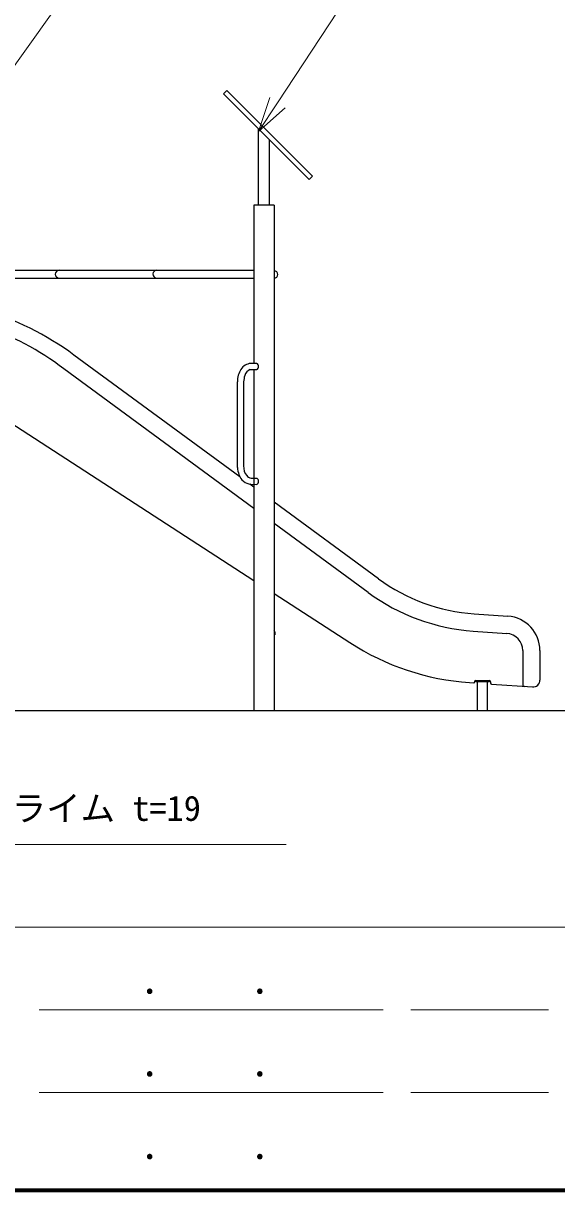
# Model space of a CAD drawing. Units: millimetres at full size, sheet at 1:60, with parts at other scales. Extents: x 900 to 24300, y 900 to 16920.
# Drawn here: x 6829 to 9154, y 900 to 5984 of the extents above; entities that cross this region are included whole.
import ezdxf
from ezdxf.enums import TextEntityAlignment as Align

# ---------------------------------------------------------------- set-up
doc = ezdxf.new("R2010")
doc.units = ezdxf.units.MM
doc.header["$LTSCALE"] = 60
for name, color, linetype, lineweight in [('D-STR-1', 1, 'Continuous', 25), ('D-STR-HTXT', 7, 'Continuous', 13), ('D-TTL', 7, 'Continuous', 70), ('D-TTL-FRAM', 7, 'Continuous', 13)]:
    doc.layers.add(name, color=color, linetype=linetype, lineweight=lineweight)
doc.styles.add('ＭＳ ゴシック', font='')
doc.styles.get('ＭＳ ゴシック').set_extended_font_data('MS Gothic')

msp = doc.modelspace()

# ---------------------------------------------------------------- linework, layer by layer
at = {"layer": 'D-STR-1'}
for p, q in [((7701.6, 5676.76), (7716.45, 5691.61)), ((7701.6, 5676.76), (8074.8, 5303.57)), ((7716.45, 5691.61), (8089.65, 5318.42)), ((7853.73, 5191.69), (7853.73, 5524.64)), ((7902.33, 5191.69), (7902.33, 5476.04)), ((8074.8, 5303.57), (8089.65, 5318.42)), ((7833.48, 5191.69), (7833.48, 4503.04)), ((7922.58, 5191.69), (7833.48, 5191.69)), ((7922.58, 5191.69), (7922.58, 2991.69)), ((6561.3, 4908.69), (7833.48, 4908.69)), ((6561.3, 4874.69), (7833.48, 4874.69)), ((7772.67, 4008.99), (7049.95, 4539.6)), ((7833.48, 3871.3), (7005.56, 4479.14)), ((7818, 4475.87), (7846.46, 4476.16)), ((7846.46, 4503.36), (7820.59, 4502.73)), ((7833.48, 4476.03), (7833.48, 2991.69)), ((7762.6, 4050.22), (7762.33, 4423.14)), ((7789.46, 4423.25), (7789.46, 4056.27)), ((6769.83, 4247.11), (7833.48, 3558.26)), ((7833.48, 3964.35), (7815.78, 3977.34)), ((7820.59, 3976.79), (7846.46, 3976.16)), ((7821.8, 4003.8), (7846.46, 4003.36)), ((8376.91, 3565.37), (7922.58, 3898.93)), ((8332.53, 3504.91), (7922.58, 3805.89)), ((7922.58, 3500.56), (8252.41, 3286.95)), ((8794.55, 3412.18), (8941.06, 3401.94)), ((7925.06, 3334.33), (7922.58, 3334.33)), ((7925.06, 3321.33), (7922.58, 3321.33)), ((7925.06, 3334.33), (7925.06, 3321.33)), ((8789.32, 3337.37), (8935.83, 3327.12)), ((9005.6, 3252.3), (9005.6, 3106.02)), ((9080.6, 3252.3), (9080.6, 3123.62)), ((8773.63, 3112.91), (8792.39, 3111.6)), ((8795.6, 3116.69), (8795.6, 3114.59)), ((8800.6, 3121.77), (8860.6, 3121.77)), ((8800.6, 3115.77), (8800.6, 3121.77)), ((8800.6, 3121.69), (8860.6, 3121.69)), ((8860.6, 3115.77), (8800.6, 3115.77)), ((8809.25, 2991.69), (8809.25, 3115.77)), ((8851.95, 2991.69), (8851.95, 3115.77)), ((8860.6, 3121.77), (8860.6, 3115.77)), ((8865.6, 3116.69), (8865.6, 3111.14)), ((8870.25, 3106.16), (9048.51, 3093.69)), ((2659.75, 2991.69), (9239.48, 2991.69))]:
    msp.add_line(p, q, dxfattribs=at)
for centre, radius, start, end in [((6985.57, 4891.69), 17, 90, 270), ((7410.69, 4891.75), 16.94, 90.20663, 262.73386), ((7921.15, 4890.33), 16.88, 274.85359, 85.14641), ((6280.6, 3491.69), 1300, 53.71473, 73.50163), ((6311.86, 3587.08), 1130.04, 52.12972, 72.60006), ((7859.48, 4424.85), 97.17, 147.38213, 181.01142), ((7823.1, 4449.58), 53.21, 92.70285, 148.69085), ((7831.18, 4439.33), 38.84, 109.83159, 163.18938), ((7838.51, 4489.76), 15.75, 300.31566, 59.68434), ((7940.57, 4412.23), 151.51, 165.34298, 175.82919), ((7860.18, 4053.28), 97.63, 181.79746, 200.82144), ((7824.86, 4034.89), 58.26, 196.26138, 265.7967), ((7849.77, 4052.74), 60.41, 176.65509, 218.87068), ((7823.34, 4028.44), 24.69, 213.44328, 266.41719), ((7838.51, 3989.76), 15.75, 300.31566, 59.68434), ((8850.36, 4210.23), 800, 233.71473, 266), ((8850.36, 4210.23), 875, 233.71473, 266), ((8930.6, 3252.3), 150, 0, 86), ((7918.39, 3333.99), 6.68, 2.9339, 51.13353), ((8930.6, 3252.3), 75, 0, 86), ((8850.36, 4210.23), 1100, 237.07173, 266), ((8792.6, 3114.59), 3, 266, 0), ((8800.6, 3116.69), 5, 90, 180), ((8860.6, 3116.69), 5, 0, 90), ((8870.6, 3111.14), 5, 180, 266), ((9015.6, 3106.02), 10, 180, 266), ((9050.6, 3123.62), 30, 266, 0)]:
    msp.add_arc(centre, radius, start, end, dxfattribs=at)
at = {"layer": 'D-STR-HTXT'}
for p, q in [((7854.15, 5513.26), (7903.13, 5660.62)), ((7854.15, 5513.26), (7936.69, 5638.51)), ((7970.25, 5616.39), (7854.15, 5513.26))]:
    msp.add_line(p, q, dxfattribs=at)
for points in [[(5943.7, 4613.81), (7351.94, 6588.19), (9948.35, 6588.19)], [(7936.69, 5638.51), (8199.88, 6037.83), (10583.09, 6037.83)], [(5746.04, 3423.29), (6136.04, 2408.28), (7974.08, 2408.28)]]:
    msp.add_lwpolyline(points, dxfattribs=at)
at = {"layer": 'D-TTL'}
msp.add_lwpolyline([(900, 900), (900, 16920), (24300, 16920), (24300, 900)], close=True, dxfattribs=at)
at = {"layer": 'D-TTL-FRAM'}
for p, q in [((900, 2047.32), (24300, 2047.32)), ((8397.67, 1687.32), (6897.67, 1687.32)), ((8517.67, 1687.32), (9117.67, 1687.32)), ((8397.67, 1327.32), (6897.67, 1327.32)), ((8517.67, 1327.32), (9117.67, 1327.32))]:
    msp.add_line(p, q, dxfattribs=at)

# ---------------------------------------------------------------- texts
at = {"layer": 'D-STR-HTXT', "style": 'ＭＳ ゴシック'}
msp.add_text('滝のクライム t=19', height=110, dxfattribs=at).set_placement((6328.64, 2477.54), align=Align.BOTTOM_LEFT)
at = {"layer": 'D-TTL-FRAM', "style": 'ＭＳ ゴシック'}
for p in [(7334.99, 1718.52), (7814.99, 1718.52), (7334.99, 1358.52), (7814.99, 1358.52), (7334.99, 998.52), (7814.99, 998.52)]:
    msp.add_text('.', height=132, dxfattribs=at).set_placement(p, align=Align.BOTTOM_LEFT)

doc.saveas('drawing.dxf')
